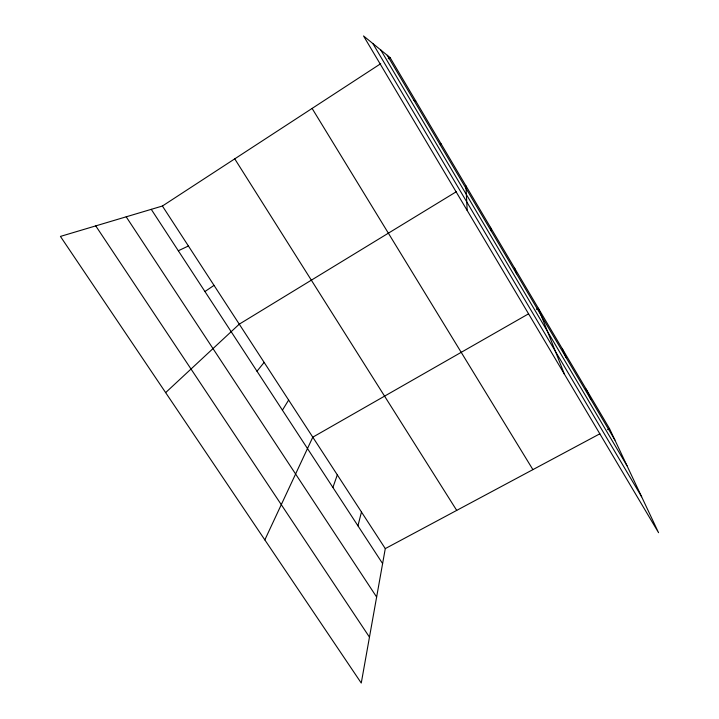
<?xml version="1.0" encoding="UTF-8"?>
<svg xmlns="http://www.w3.org/2000/svg" width="719" height="719" viewBox="0 0 719 719"><rect width="100%" height="100%" fill="white"/><g stroke="black" fill="none" stroke-linecap="round" stroke-linejoin="round"><path stroke-width="1.08" d="M162.404 206.02L385.285 548.606L361.262 683.05L60.432 236.416L162.404 206.02L380.711 63.694M357.945 525.814L361.468 512.009M332.906 487.473L337.31 474.873M264.835 539.888L312.792 437.179L528.6 313.808M282.423 410.181L288.634 400.052M440.217 144.816L441.053 143.764M256.989 371.238L264.134 362.385M165.64 392.619L239.265 324.161L456.394 191.676M204.942 291.537L214.019 285.371M388.206 58.805L390.075 57.583L609.523 428.632L658.568 532.707L363.535 35.95L390.075 57.583M536.383 309.359L538.324 308.244L564.424 374.186M385.285 548.606L599.862 433.8M607.591 429.665L609.523 428.632M178.312 250.76L188.405 245.997M413.946 100.408L415.762 101.02M95.753 225.892L369.458 637.133M126.193 216.814L376.63 597.022M151.26 209.346L382.607 563.579M234.745 158.863L456.709 510.391M312.1 108.425L532.905 469.624M372.846 43.544L641.636 496.766M387.226 55.264L614.907 440.055M380.773 49.997L626.995 465.705M586.156 389.123L590.721 399.18M562.429 349.003L566.15 357.64M514.57 268.07L516.539 273.795M490.439 227.276L491.508 231.491M465.939 185.853L467.17 210.433"/></g></svg>
